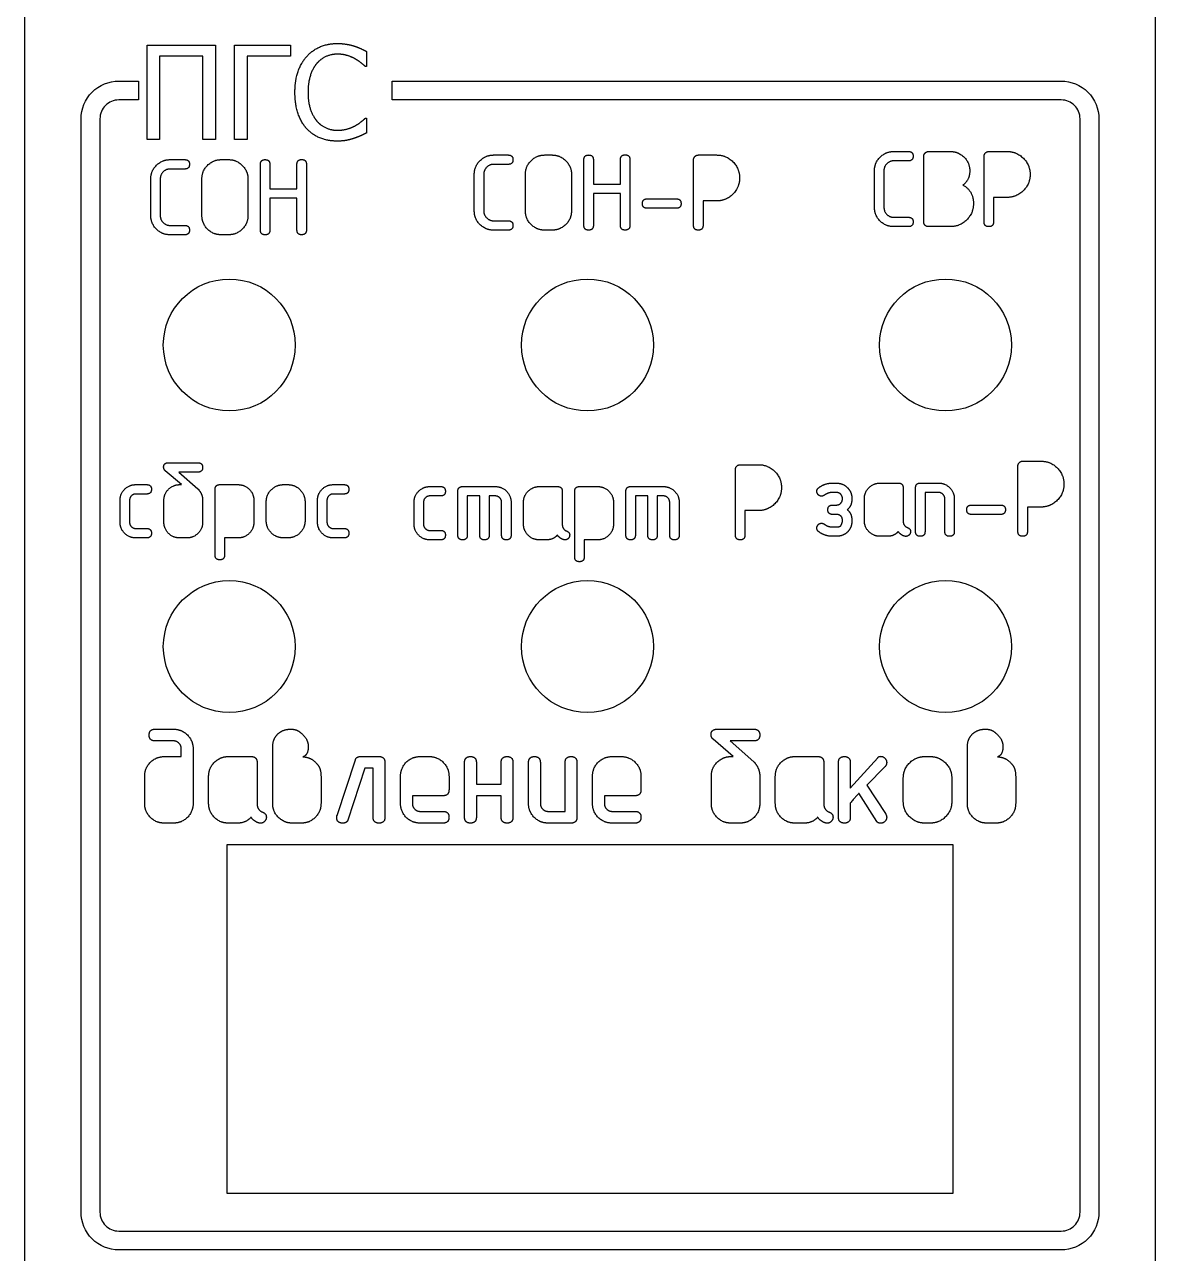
# Model space of a CAD drawing. Header units: millimetres. Extents: x -30 to 30, y -112 to 112.
# Drawn here: x -30 to 30, y -23.1 to 42.1 of the extents above; entities that cross this region are included whole.
import ezdxf

# ---------------------------------------------------------------- set-up
doc = ezdxf.new("R2010")
doc.units = ezdxf.units.MM

msp = doc.modelspace()

# ---------------------------------------------------------------- linework, layer by layer
for p, q in [((16.117, 35.333), (16.892, 35.333)), ((17.961, 35.333), (19.123, 35.333)), ((21.159, 35.333), (22.13, 35.333)), ((-22.28, 34.901), (-21.504, 34.901)), ((-19.564, 34.901), (-19.178, 34.901)), ((-17.488, 31.165), (-17.488, 34.65)), ((-15.046, 34.657), (-15.046, 31.171)), ((-5.115, 35.147), (-4.34, 35.147)), ((-4.34, 34.649), (-5.115, 34.649)), ((-2.399, 35.147), (-2.013, 35.147)), ((-0.323, 31.411), (-0.323, 34.896)), ((2.119, 34.903), (2.119, 31.418)), ((5.495, 31.411), (5.495, 34.896)), ((5.746, 35.147), (6.716, 35.147)), ((16.892, 34.834), (16.117, 34.834)), ((17.711, 31.597), (17.711, 35.082)), ((20.909, 31.597), (20.909, 35.082)), ((-21.504, 34.403), (-22.28, 34.403)), ((-6.139, 32.187), (-6.139, 34.124)), ((-5.637, 34.124), (-5.637, 32.183)), ((-3.426, 32.187), (-3.426, 34.124)), ((-0.983, 34.124), (-0.983, 32.187)), ((15.093, 32.372), (15.093, 34.31)), ((15.595, 34.31), (15.595, 32.369)), ((-23.303, 31.94), (-23.303, 33.878)), ((-22.801, 33.878), (-22.801, 31.937)), ((-20.59, 31.94), (-20.59, 33.878)), ((-18.148, 33.878), (-18.148, 31.94)), ((3.03, 32.82), (4.581, 32.82)), ((4.581, 32.322), (3.03, 32.322)), ((-22.28, 31.412), (-21.504, 31.412)), ((-5.115, 31.658), (-4.34, 31.658)), ((16.117, 31.844), (16.892, 31.844)), ((16.892, 31.346), (16.117, 31.346)), ((19.123, 31.346), (17.961, 31.346)), ((-21.504, 30.914), (-22.28, 30.914)), ((-19.178, 30.914), (-19.564, 30.914)), ((-4.34, 31.16), (-5.115, 31.16)), ((-2.013, 31.16), (-2.399, 31.16)), ((22.956, 18.906), (23.926, 18.906)), ((-22.361, 18.823), (-20.806, 18.823)), ((7.717, 14.984), (7.717, 18.469)), ((7.968, 18.72), (8.938, 18.72)), ((22.705, 15.17), (22.705, 18.655)), ((-24.103, 17.661), (-23.522, 17.661)), ((-19.641, 17.661), (-18.671, 17.661)), ((-16.265, 17.661), (-16.034, 17.661)), ((-13.628, 17.661), (-13.047, 17.661)), ((12.87, 17.744), (13.065, 17.744)), ((15.388, 17.744), (16.359, 17.744)), ((17.524, 17.744), (18.494, 17.744)), ((-23.522, 17.163), (-24.103, 17.163)), ((-19.892, 13.925), (-19.892, 17.41)), ((-13.047, 17.163), (-13.628, 17.163)), ((-8.507, 17.558), (-7.926, 17.558)), ((-7.926, 17.06), (-8.507, 17.06)), ((-7.012, 14.984), (-7.012, 17.308)), ((-6.761, 17.558), (-5.022, 17.558)), ((-2.695, 17.558), (-1.725, 17.558)), ((-1.471, 17.308), (-1.471, 15.568)), ((-0.811, 13.822), (-0.811, 17.308)), ((-0.56, 17.558), (0.41, 17.558)), ((1.905, 14.984), (1.905, 17.308)), ((2.156, 17.558), (3.896, 17.558)), ((13.065, 17.246), (12.87, 17.246)), ((16.613, 17.494), (16.613, 15.754)), ((17.273, 15.17), (17.273, 17.494)), ((-24.932, 15.668), (-24.932, 16.83)), ((-24.43, 16.83), (-24.43, 15.668)), ((-22.608, 15.668), (-22.608, 16.83)), ((-20.552, 16.83), (-20.552, 15.668)), ((-17.836, 16.83), (-17.836, 15.668)), ((-17.176, 15.744), (-17.176, 16.754)), ((-15.12, 16.754), (-15.12, 15.744)), ((-14.456, 15.668), (-14.456, 16.83)), ((-13.955, 16.83), (-13.955, 15.668)), ((-9.335, 15.565), (-9.335, 16.727)), ((-8.834, 16.727), (-8.834, 15.565)), ((-4.689, 14.984), (-4.689, 16.73)), ((-4.187, 16.727), (-4.187, 14.984)), ((-3.527, 15.565), (-3.527, 16.727)), ((1.245, 16.727), (1.245, 15.565)), ((4.229, 14.984), (4.229, 16.73)), ((4.731, 16.727), (4.731, 14.984)), ((12.87, 16.579), (13.065, 16.579)), ((14.557, 15.751), (14.557, 16.913)), ((18.827, 15.17), (18.827, 16.916)), ((19.329, 16.913), (19.329, 15.17)), ((20.24, 16.579), (21.791, 16.579)), ((13.108, 16.081), (12.87, 16.081)), ((21.791, 16.081), (20.24, 16.081)), ((-24.103, 15.335), (-23.522, 15.335)), ((-13.628, 15.335), (-13.047, 15.335)), ((-8.507, 15.232), (-7.926, 15.232)), ((12.87, 15.418), (13.065, 15.418)), ((-23.522, 14.836), (-24.103, 14.836)), ((-21.387, 14.836), (-21.776, 14.836)), ((-16.034, 14.836), (-16.265, 14.836)), ((-13.047, 14.836), (-13.628, 14.836)), ((-7.926, 14.733), (-8.507, 14.733)), ((-2.306, 14.733), (-2.695, 14.733)), ((13.065, 14.919), (12.87, 14.919)), ((15.778, 14.919), (15.388, 14.919)), ((-23.075, 4.689), (-22.102, 4.689)), ((6.747, 4.689), (8.69, 4.689)), ((-22.102, 4.066), (-23.075, 4.066)), ((-21.058, 3.65), (-21.058, 0.745)), ((-16.834, 0.745), (-16.834, 3.749)), ((20.023, 0.745), (20.023, 3.749)), ((-19.193, 3.237), (-17.98, 3.237)), ((-17.663, 2.923), (-17.663, 0.749)), ((-13.422, 0.118), (-12.444, 3.072)), ((-12.168, 3.237), (-11.194, 3.237)), ((-10.881, 2.923), (-10.881, 0.019)), ((-9.012, 3.237), (-8.525, 3.237)), ((-6.656, 0.019), (-6.656, 2.923)), ((-4.086, 2.923), (-4.086, 0.019)), ((-3.261, 0.745), (-3.261, 2.923)), ((-2.634, 2.923), (-2.634, 0.745)), ((-0.691, 2.923), (-0.691, 0.019)), ((1.174, 3.237), (1.661, 3.237)), ((10.873, 3.237), (12.086, 3.237)), ((12.403, 2.923), (12.403, 0.749)), ((13.183, 0.019), (13.183, 2.923)), ((17.762, 3.237), (18.051, 3.237)), ((-23.628, 0.745), (-23.628, 2.197)), ((-20.233, 0.745), (-20.233, 2.197)), ((-14.272, 2.197), (-14.272, 0.745)), ((-10.051, 0.745), (-10.051, 2.197)), ((-7.481, 2.197), (-7.481, 1.471)), ((0.134, 0.745), (0.134, 2.197)), ((2.704, 2.197), (2.704, 1.471)), ((6.438, 0.745), (6.438, 2.197)), ((9.008, 2.197), (9.008, 0.745)), ((9.833, 0.745), (9.833, 2.197)), ((16.624, 0.84), (16.624, 2.102)), ((19.194, 2.102), (19.194, 0.84)), ((22.585, 2.197), (22.585, 0.745)), ((13.81, 0.766), (13.81, 0.019)), ((15.225, -0.208), (14.268, 1.29)), ((-9.012, 0.329), (-7.799, 0.329)), ((1.174, 0.329), (2.387, 0.329)), ((-22.102, -0.294), (-22.588, -0.294)), ((-18.706, -0.294), (-19.193, -0.294)), ((-15.311, -0.294), (-15.798, -0.294)), ((-7.799, -0.294), (-9.012, -0.294)), ((-1.008, -0.294), (-2.221, -0.294)), ((2.387, -0.294), (1.174, -0.294)), ((7.964, -0.294), (7.478, -0.294)), ((11.36, -0.294), (10.873, -0.294)), ((18.051, -0.294), (17.762, -0.294)), ((21.545, -0.294), (21.058, -0.294))]:
    msp.add_line(p, q)
for points in [[(-30, 108.5), (-30, -108.5, 0.414214), (-27, -111.5), (27, -111.5, 0.414214), (30, -108.5), (30, 108.5, 0.414214), (27, 111.5), (-27, 111.5, 0.414214)], [(-10.5, 39.068), (25, 39.068, -0.414214), (27, 37.068), (27, -20.932, -0.414214), (25, -22.932), (-25, -22.932, -0.414214), (-27, -20.932), (-27, 37.068, -0.414214), (-25, 39.068), (-23.95, 39.068), (-23.95, 38.068), (-25, 38.068, 0.414214), (-26, 37.068), (-26, -20.932, 0.414214), (-25, -21.932), (25, -21.932, 0.414214), (26, -20.932), (26, 37.068, 0.414214), (25, 38.068), (-10.5, 38.068)]]:
    msp.add_lwpolyline(points, format="xyb", close=True)
for points in [[(-20.537, 35.973), (-20.537, 40.382), (-22.838, 40.382), (-22.838, 35.973), (-23.503, 35.973), (-23.503, 40.973), (-19.872, 40.973), (-19.872, 35.973)], [(-18.195, 40.382), (-18.195, 35.973), (-18.859, 35.973), (-18.859, 40.973), (-15.893, 40.973), (-15.893, 40.382)], [(-19.25, -19.932), (-19.25, -1.432), (19.25, -1.432), (19.25, -19.932)]]:
    msp.add_lwpolyline(points, close=True)
for points in [[(-11.862, 40.641), (-11.862, 39.839), (-11.914, 39.839)], [(-11.91, 37.108), (-11.862, 37.108), (-11.862, 36.313)], [(-16.986, 34.65), (-16.986, 33.35), (-15.547, 33.35), (-15.547, 34.657)], [(0.178, 34.896), (0.178, 33.596), (1.617, 33.596), (1.617, 34.903)], [(-15.547, 31.165), (-15.547, 32.851), (-16.986, 32.851), (-16.986, 31.165)], [(1.617, 31.411), (1.617, 33.097), (0.178, 33.097), (0.178, 31.411)], [(6.713, 32.711), (5.997, 32.711), (5.997, 31.411)], [(22.126, 32.897), (21.41, 32.897), (21.41, 31.597)], [(-21.776, 17.661), (-21.681, 17.661), (-22.536, 18.394)], [(-20.806, 18.325), (-21.813, 18.325), (-20.806, 17.443)], [(-5.85, 14.984), (-5.85, 17.06), (-6.51, 17.06), (-6.51, 14.984)], [(-5.019, 17.06), (-5.349, 17.06), (-5.349, 14.984)], [(3.067, 14.984), (3.067, 17.06), (2.407, 17.06), (2.407, 14.984)], [(3.899, 17.06), (3.569, 17.06), (3.569, 14.984)], [(18.494, 17.246), (17.775, 17.246), (17.775, 15.17)], [(23.923, 16.471), (23.207, 16.471), (23.207, 15.17)], [(8.935, 16.285), (8.219, 16.285), (8.219, 14.984)], [(-18.671, 14.836), (-19.39, 14.836), (-19.39, 13.925)], [(0.41, 14.733), (-0.309, 14.733), (-0.309, 13.822)], [(7.478, 3.237), (7.597, 3.237), (6.529, 4.153)], [(8.69, 4.066), (7.432, 4.066), (8.69, 2.965)], [(-22.584, 3.237), (-21.685, 3.237), (-21.685, 3.654)], [(-11.508, 0.019), (-11.508, 2.614), (-11.941, 2.614), (-12.848, -0.129)], [(-6.029, 2.923), (-6.029, 1.781), (-4.713, 1.781), (-4.713, 2.923)], [(-2.221, 0.329), (-1.318, 0.329), (-1.318, 2.923)], [(13.81, 2.923), (13.81, 1.566), (15.27, 3.175)], [(15.646, 2.692), (14.693, 1.711), (15.671, 0.221)], [(-7.799, 1.158), (-9.424, 1.158), (-9.424, 0.745)], [(-4.713, 0.019), (-4.713, 1.158), (-6.029, 1.158), (-6.029, 0.019)], [(2.387, 1.158), (0.761, 1.158), (0.761, 0.745)]]:
    msp.add_lwpolyline(points)
for centre in [(-19.138, 25.068), (-0.138, 25.068), (18.862, 25.068), (-19.138, 9.068), (-0.138, 9.068), (18.862, 9.068)]:
    msp.add_circle(centre, 3.5)
for points in [[(-15.03, 40.373), (-14.731, 40.71), (-13.912, 41.062), (-13.406, 41.062)], [(-13.41, 40.495), (-13.73, 40.495), (-14.301, 40.232), (-14.516, 39.98)], [(-12.478, 40.256), (-12.668, 40.361), (-13.118, 40.495), (-13.41, 40.495)], [(-13.406, 41.062), (-13.154, 41.062), (-12.713, 40.989), (-12.526, 40.933)], [(-12.526, 40.933), (-12.364, 40.88), (-12.028, 40.73), (-11.862, 40.641)], [(-15.654, 38.469), (-15.654, 39.097), (-15.334, 40.029), (-15.03, 40.373)], [(-14.516, 39.98), (-14.726, 39.725), (-14.961, 38.951), (-14.961, 38.469)], [(-11.914, 39.839), (-12.004, 39.92), (-12.279, 40.147), (-12.478, 40.256)], [(-15.026, 36.54), (-15.326, 36.865), (-15.654, 37.837), (-15.654, 38.469)], [(-14.961, 38.469), (-14.961, 37.954), (-14.714, 37.213), (-14.5, 36.958)], [(-13.418, 35.884), (-13.904, 35.884), (-14.726, 36.212), (-15.026, 36.54)], [(-14.5, 36.958), (-14.289, 36.711), (-13.726, 36.459), (-13.41, 36.459)], [(-13.41, 36.459), (-13.122, 36.459), (-12.632, 36.601), (-12.441, 36.707)], [(-12.441, 36.707), (-12.259, 36.812), (-11.987, 37.031), (-11.91, 37.108)], [(-12.526, 36.03), (-12.745, 35.957), (-13.118, 35.884), (-13.418, 35.884)], [(-11.862, 36.313), (-12.028, 36.236), (-12.32, 36.095), (-12.526, 36.03)], [(15.093, 34.31), (15.093, 34.732), (15.691, 35.333), (16.117, 35.333)], [(16.892, 35.333), (17.146, 35.333), (17.146, 35.085)], [(17.711, 35.082), (17.711, 35.184), (17.859, 35.333), (17.961, 35.333)], [(19.123, 35.333), (19.546, 35.333), (20.15, 34.729), (20.15, 34.306)], [(20.909, 35.082), (20.909, 35.184), (21.057, 35.333), (21.159, 35.333)], [(22.13, 35.333), (22.635, 35.333), (23.351, 34.617), (23.351, 34.115)], [(-23.303, 33.878), (-23.303, 34.3), (-22.706, 34.901), (-22.28, 34.901)], [(-21.504, 34.901), (-21.25, 34.901), (-21.25, 34.653)], [(-21.25, 34.653), (-21.25, 34.403), (-21.504, 34.403)], [(-20.59, 33.878), (-20.59, 34.3), (-19.993, 34.901), (-19.564, 34.901)], [(-19.178, 34.901), (-18.752, 34.901), (-18.148, 34.297), (-18.148, 33.878)], [(-17.488, 34.65), (-17.488, 34.901), (-17.237, 34.901)], [(-17.237, 34.901), (-16.986, 34.901), (-16.986, 34.65)], [(-15.547, 34.657), (-15.547, 34.907), (-15.296, 34.907)], [(-15.296, 34.907), (-15.046, 34.907), (-15.046, 34.657)], [(-6.139, 34.124), (-6.139, 34.546), (-5.541, 35.147), (-5.115, 35.147)], [(-5.115, 34.649), (-5.33, 34.649), (-5.637, 34.342), (-5.637, 34.124)], [(-4.34, 35.147), (-4.086, 35.147), (-4.086, 34.899)], [(-4.086, 34.899), (-4.086, 34.649), (-4.34, 34.649)], [(-3.426, 34.124), (-3.426, 34.546), (-2.828, 35.147), (-2.399, 35.147)], [(-2.013, 35.147), (-1.587, 35.147), (-0.983, 34.543), (-0.983, 34.124)], [(-0.323, 34.896), (-0.323, 35.147), (-0.073, 35.147)], [(-0.073, 35.147), (0.178, 35.147), (0.178, 34.896)], [(1.617, 34.903), (1.617, 35.154), (1.868, 35.154)], [(1.868, 35.154), (2.119, 35.154), (2.119, 34.903)], [(5.495, 34.896), (5.495, 34.998), (5.644, 35.147), (5.746, 35.147)], [(6.716, 35.147), (7.221, 35.147), (7.937, 34.431), (7.937, 33.929)], [(16.117, 34.834), (15.902, 34.834), (15.595, 34.527), (15.595, 34.31)], [(17.146, 35.085), (17.146, 34.834), (16.892, 34.834)], [(-22.28, 34.403), (-22.494, 34.403), (-22.801, 34.096), (-22.801, 33.878)], [(7.937, 33.929), (7.937, 33.427), (7.221, 32.711), (6.713, 32.711)], [(20.15, 34.306), (20.15, 33.821), (19.79, 33.557)], [(23.351, 34.115), (23.351, 33.613), (22.635, 32.897), (22.126, 32.897)], [(19.79, 33.557), (20.344, 33.24), (20.344, 32.564)], [(2.779, 32.573), (2.779, 32.82), (3.03, 32.82)], [(4.581, 32.82), (4.832, 32.82), (4.832, 32.573)], [(-5.115, 31.16), (-5.541, 31.16), (-6.139, 31.758), (-6.139, 32.187)], [(-5.637, 32.183), (-5.637, 31.965), (-5.33, 31.658), (-5.115, 31.658)], [(-2.399, 31.16), (-2.828, 31.16), (-3.426, 31.758), (-3.426, 32.187)], [(-0.983, 32.187), (-0.983, 31.758), (-1.587, 31.16), (-2.013, 31.16)], [(3.03, 32.322), (2.779, 32.322), (2.779, 32.573)], [(4.832, 32.573), (4.832, 32.322), (4.581, 32.322)], [(16.117, 31.346), (15.691, 31.346), (15.093, 31.943), (15.093, 32.372)], [(15.595, 32.369), (15.595, 32.151), (15.902, 31.844), (16.117, 31.844)], [(20.344, 32.564), (20.344, 32.062), (19.628, 31.346), (19.123, 31.346)], [(-22.28, 30.914), (-22.706, 30.914), (-23.303, 31.511), (-23.303, 31.94)], [(-22.801, 31.937), (-22.801, 31.719), (-22.494, 31.412), (-22.28, 31.412)], [(-21.504, 31.412), (-21.25, 31.412), (-21.25, 31.165)], [(-19.564, 30.914), (-19.993, 30.914), (-20.59, 31.511), (-20.59, 31.94)], [(-18.148, 31.94), (-18.148, 31.511), (-18.752, 30.914), (-19.178, 30.914)], [(-4.34, 31.658), (-4.086, 31.658), (-4.086, 31.411)], [(-4.086, 31.411), (-4.086, 31.16), (-4.34, 31.16)], [(-0.073, 31.16), (-0.323, 31.16), (-0.323, 31.411)], [(0.178, 31.411), (0.178, 31.16), (-0.073, 31.16)], [(1.861, 31.163), (1.617, 31.163), (1.617, 31.411)], [(2.119, 31.418), (2.119, 31.163), (1.861, 31.163)], [(5.746, 31.16), (5.495, 31.16), (5.495, 31.411)], [(5.997, 31.411), (5.997, 31.16), (5.746, 31.16)], [(16.892, 31.844), (17.146, 31.844), (17.146, 31.597)], [(17.146, 31.597), (17.146, 31.346), (16.892, 31.346)], [(17.961, 31.346), (17.849, 31.346), (17.711, 31.485), (17.711, 31.597)], [(21.159, 31.346), (20.909, 31.346), (20.909, 31.597)], [(21.41, 31.597), (21.41, 31.346), (21.159, 31.346)], [(-21.25, 31.165), (-21.25, 30.914), (-21.504, 30.914)], [(-17.237, 30.914), (-17.488, 30.914), (-17.488, 31.165)], [(-16.986, 31.165), (-16.986, 30.914), (-17.237, 30.914)], [(-15.303, 30.917), (-15.547, 30.917), (-15.547, 31.165)], [(-15.046, 31.171), (-15.046, 30.917), (-15.303, 30.917)], [(22.705, 18.655), (22.705, 18.758), (22.854, 18.906), (22.956, 18.906)], [(23.926, 18.906), (24.431, 18.906), (25.147, 18.19), (25.147, 17.688)], [(-22.621, 18.592), (-22.621, 18.823), (-22.361, 18.823)], [(-22.536, 18.394), (-22.621, 18.48), (-22.621, 18.592)], [(-20.806, 18.823), (-20.552, 18.823), (-20.552, 18.575)], [(-20.552, 18.575), (-20.552, 18.325), (-20.806, 18.325)], [(7.717, 18.469), (7.717, 18.572), (7.866, 18.72), (7.968, 18.72)], [(8.938, 18.72), (9.443, 18.72), (10.16, 18.004), (10.16, 17.502)], [(-24.932, 16.83), (-24.932, 17.176), (-24.443, 17.661), (-24.103, 17.661)], [(-23.522, 17.661), (-23.268, 17.661), (-23.268, 17.414)], [(-22.608, 16.83), (-22.608, 17.176), (-22.116, 17.661), (-21.776, 17.661)], [(-19.892, 17.41), (-19.892, 17.661), (-19.641, 17.661)], [(-18.671, 17.661), (-18.324, 17.661), (-17.836, 17.173), (-17.836, 16.83)], [(-17.176, 16.754), (-17.176, 17.13), (-16.638, 17.661), (-16.265, 17.661)], [(-16.034, 17.661), (-15.654, 17.661), (-15.12, 17.127), (-15.12, 16.754)], [(-14.456, 16.83), (-14.456, 17.176), (-13.968, 17.661), (-13.628, 17.661)], [(-13.047, 17.661), (-12.793, 17.661), (-12.793, 17.414)], [(12.138, 17.5), (12.458, 17.744), (12.87, 17.744)], [(13.065, 17.744), (13.454, 17.744), (13.705, 17.447)], [(14.557, 16.913), (14.557, 17.259), (15.048, 17.744), (15.388, 17.744)], [(16.359, 17.744), (16.613, 17.744), (16.613, 17.494)], [(17.273, 17.494), (17.273, 17.744), (17.524, 17.744)], [(18.494, 17.744), (18.841, 17.744), (19.329, 17.256), (19.329, 16.913)], [(25.147, 17.688), (25.147, 17.187), (24.431, 16.471), (23.923, 16.471)], [(-24.103, 17.163), (-24.235, 17.163), (-24.43, 16.968), (-24.43, 16.83)], [(-23.268, 17.414), (-23.268, 17.163), (-23.522, 17.163)], [(-20.806, 17.443), (-20.763, 17.407), (-20.747, 17.364)], [(-20.747, 17.364), (-20.552, 17.14), (-20.552, 16.83)], [(-13.628, 17.163), (-13.76, 17.163), (-13.955, 16.968), (-13.955, 16.83)], [(-12.793, 17.414), (-12.793, 17.163), (-13.047, 17.163)], [(-9.335, 16.727), (-9.335, 17.073), (-8.847, 17.558), (-8.507, 17.558)], [(-8.507, 17.06), (-8.639, 17.06), (-8.834, 16.865), (-8.834, 16.727)], [(-7.926, 17.558), (-7.672, 17.558), (-7.672, 17.311)], [(-7.672, 17.311), (-7.672, 17.06), (-7.926, 17.06)], [(-7.012, 17.308), (-7.012, 17.558), (-6.761, 17.558)], [(-5.022, 17.558), (-4.675, 17.558), (-4.187, 17.07), (-4.187, 16.727)], [(-4.689, 16.73), (-4.689, 16.862), (-4.887, 17.06), (-5.019, 17.06)], [(-3.527, 16.727), (-3.527, 17.073), (-3.035, 17.558), (-2.695, 17.558)], [(-1.725, 17.558), (-1.471, 17.558), (-1.471, 17.308)], [(-0.811, 17.308), (-0.811, 17.558), (-0.56, 17.558)], [(0.41, 17.558), (0.757, 17.558), (1.245, 17.07), (1.245, 16.727)], [(1.905, 17.308), (1.905, 17.558), (2.156, 17.558)], [(3.896, 17.558), (4.242, 17.558), (4.731, 17.07), (4.731, 16.727)], [(4.229, 16.73), (4.229, 16.862), (4.031, 17.06), (3.899, 17.06)], [(10.16, 17.502), (10.16, 17.001), (9.443, 16.285), (8.935, 16.285)], [(12.035, 17.306), (12.035, 17.421), (12.138, 17.5)], [(12.286, 17.048), (12.184, 17.048), (12.035, 17.203), (12.035, 17.306)], [(12.454, 17.114), (12.365, 17.048), (12.286, 17.048)], [(12.87, 17.246), (12.629, 17.246), (12.454, 17.114)], [(13.312, 17.144), (13.22, 17.246), (13.065, 17.246)], [(13.395, 16.913), (13.395, 17.051), (13.312, 17.144)], [(13.705, 17.447), (13.897, 17.246), (13.897, 16.913)], [(18.827, 16.916), (18.827, 17.048), (18.629, 17.246), (18.494, 17.246)], [(12.619, 16.332), (12.619, 16.579), (12.87, 16.579)], [(12.87, 16.081), (12.619, 16.081), (12.619, 16.332)], [(13.065, 16.579), (13.22, 16.579), (13.312, 16.682)], [(13.312, 16.682), (13.395, 16.774), (13.395, 16.913)], [(13.897, 16.913), (13.897, 16.533), (13.652, 16.332)], [(13.652, 16.332), (13.897, 16.131), (13.897, 15.751)], [(19.989, 16.332), (19.989, 16.579), (20.24, 16.579)], [(20.24, 16.081), (19.989, 16.081), (19.989, 16.332)], [(21.791, 16.579), (22.042, 16.579), (22.042, 16.332)], [(22.042, 16.332), (22.042, 16.081), (21.791, 16.081)], [(-24.103, 14.836), (-24.443, 14.836), (-24.932, 15.321), (-24.932, 15.668)], [(-24.43, 15.668), (-24.43, 15.529), (-24.235, 15.335), (-24.103, 15.335)], [(-21.776, 14.836), (-22.12, 14.836), (-22.608, 15.321), (-22.608, 15.668)], [(-20.552, 15.668), (-20.552, 15.325), (-21.04, 14.836), (-21.387, 14.836)], [(-17.836, 15.668), (-17.836, 15.325), (-18.324, 14.836), (-18.671, 14.836)], [(-16.265, 14.836), (-16.641, 14.836), (-17.176, 15.368), (-17.176, 15.744)], [(-15.12, 15.744), (-15.12, 15.364), (-15.654, 14.836), (-16.034, 14.836)], [(-13.628, 14.836), (-13.968, 14.836), (-14.456, 15.321), (-14.456, 15.668)], [(-13.955, 15.668), (-13.955, 15.529), (-13.76, 15.335), (-13.628, 15.335)], [(13.395, 15.754), (13.395, 16.051), (13.108, 16.081)], [(13.299, 15.471), (13.395, 15.616), (13.395, 15.754)], [(13.897, 15.751), (13.897, 15.414), (13.689, 15.177)], [(15.388, 14.919), (15.045, 14.919), (14.557, 15.405), (14.557, 15.751)], [(16.613, 15.754), (16.613, 15.5), (16.801, 15.405)], [(-23.522, 15.335), (-23.268, 15.335), (-23.268, 15.087)], [(-23.268, 15.087), (-23.268, 14.836), (-23.522, 14.836)], [(-13.047, 15.335), (-12.793, 15.335), (-12.793, 15.087)], [(-12.793, 15.087), (-12.793, 14.836), (-13.047, 14.836)], [(-8.507, 14.733), (-8.847, 14.733), (-9.335, 15.219), (-9.335, 15.565)], [(-8.834, 15.565), (-8.834, 15.426), (-8.639, 15.232), (-8.507, 15.232)], [(-7.926, 15.232), (-7.672, 15.232), (-7.672, 14.984)], [(-2.695, 14.733), (-3.038, 14.733), (-3.527, 15.219), (-3.527, 15.565)], [(-1.471, 15.568), (-1.471, 15.314), (-1.283, 15.219)], [(-1.283, 15.219), (-1.078, 15.149), (-1.078, 14.991)], [(1.245, 15.565), (1.245, 15.222), (0.757, 14.733), (0.41, 14.733)], [(12.035, 15.358), (12.035, 15.461), (12.184, 15.616), (12.286, 15.616)], [(12.138, 15.164), (12.035, 15.239), (12.035, 15.358)], [(12.87, 14.919), (12.454, 14.919), (12.138, 15.164)], [(12.286, 15.616), (12.365, 15.616), (12.454, 15.55)], [(12.454, 15.55), (12.626, 15.418), (12.87, 15.418)], [(13.065, 15.418), (13.22, 15.418), (13.299, 15.471)], [(13.689, 15.177), (13.454, 14.919), (13.065, 14.919)], [(16.352, 15.177), (16.151, 14.919), (15.778, 14.919)], [(16.629, 14.946), (16.438, 15.032), (16.352, 15.177)], [(17.006, 15.177), (17.006, 15.074), (16.864, 14.916), (16.755, 14.916)], [(16.801, 15.405), (17.006, 15.335), (17.006, 15.177)], [(17.524, 14.919), (17.273, 14.919), (17.273, 15.17)], [(17.775, 15.17), (17.775, 14.919), (17.524, 14.919)], [(19.078, 14.919), (18.827, 14.919), (18.827, 15.17)], [(19.329, 15.17), (19.329, 14.919), (19.078, 14.919)], [(22.956, 14.919), (22.705, 14.919), (22.705, 15.17)], [(23.207, 15.17), (23.207, 14.919), (22.956, 14.919)], [(-7.672, 14.984), (-7.672, 14.733), (-7.926, 14.733)], [(-6.761, 14.733), (-7.012, 14.733), (-7.012, 14.984)], [(-6.51, 14.984), (-6.51, 14.733), (-6.761, 14.733)], [(-5.599, 14.733), (-5.85, 14.733), (-5.85, 14.984)], [(-5.349, 14.984), (-5.349, 14.733), (-5.599, 14.733)], [(-4.438, 14.733), (-4.689, 14.733), (-4.689, 14.984)], [(-4.187, 14.984), (-4.187, 14.733), (-4.438, 14.733)], [(-1.731, 14.991), (-1.933, 14.733), (-2.306, 14.733)], [(-1.454, 14.76), (-1.646, 14.846), (-1.731, 14.991)], [(-1.329, 14.73), (-1.385, 14.73), (-1.454, 14.76)], [(-1.078, 14.991), (-1.078, 14.888), (-1.22, 14.73), (-1.329, 14.73)], [(2.156, 14.733), (1.905, 14.733), (1.905, 14.984)], [(2.407, 14.984), (2.407, 14.733), (2.156, 14.733)], [(3.318, 14.733), (3.067, 14.733), (3.067, 14.984)], [(3.569, 14.984), (3.569, 14.733), (3.318, 14.733)], [(4.48, 14.733), (4.229, 14.733), (4.229, 14.984)], [(4.731, 14.984), (4.731, 14.733), (4.48, 14.733)], [(7.968, 14.733), (7.717, 14.733), (7.717, 14.984)], [(8.219, 14.984), (8.219, 14.733), (7.968, 14.733)], [(16.755, 14.916), (16.699, 14.916), (16.629, 14.946)], [(-19.641, 13.674), (-19.892, 13.674), (-19.892, 13.925)], [(-19.39, 13.925), (-19.39, 13.674), (-19.641, 13.674)], [(-0.56, 13.572), (-0.811, 13.572), (-0.811, 13.822)], [(-0.309, 13.822), (-0.309, 13.572), (-0.56, 13.572)], [(-23.389, 4.38), (-23.389, 4.689), (-23.075, 4.689)], [(-22.102, 4.689), (-21.669, 4.689), (-21.058, 4.079), (-21.058, 3.65)], [(-16.541, 4.454), (-16.272, 4.689), (-15.889, 4.689)], [(-15.889, 4.689), (-15.505, 4.689), (-15.328, 4.475)], [(6.421, 4.4), (6.421, 4.689), (6.747, 4.689)], [(8.69, 4.689), (9.008, 4.689), (9.008, 4.38)], [(20.316, 4.454), (20.584, 4.689), (20.968, 4.689)], [(20.968, 4.689), (21.351, 4.689), (21.529, 4.475)], [(-23.075, 4.066), (-23.389, 4.066), (-23.389, 4.38)], [(-21.685, 3.654), (-21.685, 3.819), (-21.933, 4.066), (-22.102, 4.066)], [(-16.834, 3.749), (-16.834, 4.19), (-16.541, 4.454)], [(-15.328, 4.475), (-14.948, 4.194), (-14.948, 3.753)], [(6.529, 4.153), (6.421, 4.26), (6.421, 4.4)], [(9.008, 4.38), (9.008, 4.066), (8.69, 4.066)], [(20.023, 3.749), (20.023, 4.19), (20.316, 4.454)], [(21.529, 4.475), (21.908, 4.194), (21.908, 3.753)], [(-14.948, 3.753), (-14.948, 3.307), (-15.237, 3.22)], [(21.908, 3.753), (21.908, 3.307), (21.619, 3.22)], [(-23.628, 2.197), (-23.628, 2.631), (-23.013, 3.237), (-22.584, 3.237)], [(-20.233, 2.197), (-20.233, 2.631), (-19.618, 3.237), (-19.193, 3.237)], [(-17.98, 3.237), (-17.663, 3.237), (-17.663, 2.923)], [(-15.237, 3.22), (-14.812, 3.22), (-14.507, 2.87)], [(-14.507, 2.87), (-14.272, 2.643), (-14.272, 2.197)], [(-12.444, 3.072), (-12.395, 3.237), (-12.168, 3.237)], [(-11.194, 3.237), (-10.881, 3.237), (-10.881, 2.923)], [(-10.051, 2.197), (-10.051, 2.631), (-9.445, 3.237), (-9.012, 3.237)], [(-8.525, 3.237), (-8.092, 3.237), (-7.481, 2.626), (-7.481, 2.197)], [(-6.656, 2.923), (-6.656, 3.237), (-6.343, 3.237)], [(-6.343, 3.237), (-6.029, 3.237), (-6.029, 2.923)], [(-4.713, 2.923), (-4.713, 3.237), (-4.4, 3.237)], [(-4.4, 3.237), (-4.086, 3.237), (-4.086, 2.923)], [(-3.261, 2.923), (-3.261, 3.237), (-2.947, 3.237)], [(-2.947, 3.237), (-2.634, 3.237), (-2.634, 2.923)], [(-1.318, 2.923), (-1.318, 3.237), (-1.004, 3.237)], [(-1.004, 3.237), (-0.691, 3.237), (-0.691, 2.923)], [(0.134, 2.197), (0.134, 2.631), (0.741, 3.237), (1.174, 3.237)], [(1.661, 3.237), (2.094, 3.237), (2.704, 2.626), (2.704, 2.197)], [(6.438, 2.197), (6.438, 2.631), (7.053, 3.237), (7.478, 3.237)], [(8.69, 2.965), (8.744, 2.919), (8.765, 2.866)], [(8.765, 2.866), (9.008, 2.585), (9.008, 2.197)], [(9.833, 2.197), (9.833, 2.631), (10.448, 3.237), (10.873, 3.237)], [(12.086, 3.237), (12.403, 3.237), (12.403, 2.923)], [(13.183, 2.923), (13.183, 3.237), (13.497, 3.237)], [(13.497, 3.237), (13.81, 3.237), (13.81, 2.923)], [(15.27, 3.175), (15.308, 3.249), (15.427, 3.249)], [(15.427, 3.249), (15.555, 3.249), (15.741, 3.043), (15.741, 2.919)], [(15.741, 2.919), (15.741, 2.787), (15.646, 2.692)], [(16.624, 2.102), (16.624, 2.573), (17.296, 3.237), (17.762, 3.237)], [(18.051, 3.237), (18.525, 3.237), (19.194, 2.569), (19.194, 2.102)], [(21.619, 3.22), (22.044, 3.22), (22.35, 2.87)], [(22.35, 2.87), (22.585, 2.643), (22.585, 2.197)], [(-7.481, 1.471), (-7.481, 1.158), (-7.799, 1.158)], [(2.704, 1.471), (2.704, 1.158), (2.387, 1.158)], [(-22.588, -0.294), (-23.018, -0.294), (-23.628, 0.312), (-23.628, 0.745)], [(-21.058, 0.745), (-21.058, 0.312), (-21.669, -0.294), (-22.102, -0.294)], [(-19.193, -0.294), (-19.622, -0.294), (-20.233, 0.312), (-20.233, 0.745)], [(-17.663, 0.749), (-17.663, 0.432), (-17.428, 0.312)], [(-15.798, -0.294), (-16.223, -0.294), (-16.834, 0.312), (-16.834, 0.745)], [(-14.272, 0.745), (-14.272, 0.316), (-14.878, -0.294), (-15.311, -0.294)], [(-9.012, -0.294), (-9.445, -0.294), (-10.051, 0.312), (-10.051, 0.745)], [(-9.424, 0.745), (-9.424, 0.572), (-9.181, 0.329), (-9.012, 0.329)], [(-2.221, -0.294), (-2.65, -0.294), (-3.261, 0.312), (-3.261, 0.745)], [(-2.634, 0.745), (-2.634, 0.572), (-2.39, 0.329), (-2.221, 0.329)], [(1.174, -0.294), (0.741, -0.294), (0.134, 0.312), (0.134, 0.745)], [(0.761, 0.745), (0.761, 0.572), (1.005, 0.329), (1.174, 0.329)], [(7.478, -0.294), (7.048, -0.294), (6.438, 0.312), (6.438, 0.745)], [(9.008, 0.745), (9.008, 0.316), (8.397, -0.294), (7.964, -0.294)], [(10.873, -0.294), (10.444, -0.294), (9.833, 0.312), (9.833, 0.745)], [(12.403, 0.749), (12.403, 0.432), (12.638, 0.312)], [(14.268, 1.29), (14.206, 1.24), (13.81, 0.766)], [(17.762, -0.294), (17.292, -0.294), (16.624, 0.37), (16.624, 0.84)], [(19.194, 0.84), (19.194, 0.366), (18.525, -0.294), (18.051, -0.294)], [(21.058, -0.294), (20.633, -0.294), (20.023, 0.312), (20.023, 0.745)], [(22.585, 0.745), (22.585, 0.316), (21.978, -0.294), (21.545, -0.294)], [(-17.989, 0.027), (-18.24, -0.294), (-18.706, -0.294)], [(-17.642, -0.261), (-17.881, -0.154), (-17.989, 0.027)], [(-17.172, 0.027), (-17.172, -0.1), (-17.349, -0.298), (-17.485, -0.298)], [(-17.428, 0.312), (-17.172, 0.225), (-17.172, 0.027)], [(-13.438, 0.007), (-13.438, 0.065), (-13.422, 0.118)], [(-13.117, -0.294), (-13.438, -0.294), (-13.438, 0.007)], [(-11.194, -0.294), (-11.508, -0.294), (-11.508, 0.019)], [(-10.881, 0.019), (-10.881, -0.294), (-11.194, -0.294)], [(-7.799, 0.329), (-7.481, 0.329), (-7.481, 0.019)], [(-7.481, 0.019), (-7.481, -0.294), (-7.799, -0.294)], [(-6.343, -0.294), (-6.656, -0.294), (-6.656, 0.019)], [(-6.029, 0.019), (-6.029, -0.294), (-6.343, -0.294)], [(-4.4, -0.294), (-4.713, -0.294), (-4.713, 0.019)], [(-4.086, 0.019), (-4.086, -0.294), (-4.4, -0.294)], [(-0.691, 0.019), (-0.691, -0.294), (-1.008, -0.294)], [(2.387, 0.329), (2.704, 0.329), (2.704, 0.019)], [(2.704, 0.019), (2.704, -0.294), (2.387, -0.294)], [(12.077, 0.027), (11.826, -0.294), (11.36, -0.294)], [(12.424, -0.261), (12.185, -0.154), (12.077, 0.027)], [(12.894, 0.027), (12.894, -0.1), (12.717, -0.298), (12.581, -0.298)], [(12.638, 0.312), (12.894, 0.225), (12.894, 0.027)], [(13.497, -0.294), (13.183, -0.294), (13.183, 0.019)], [(13.81, 0.019), (13.81, -0.294), (13.497, -0.294)], [(15.741, 0.015), (15.741, -0.117), (15.543, -0.303), (15.423, -0.303)], [(15.671, 0.221), (15.741, 0.114), (15.741, 0.015)], [(-17.485, -0.298), (-17.555, -0.298), (-17.642, -0.261)], [(-12.848, -0.129), (-12.898, -0.294), (-13.117, -0.294)], [(12.581, -0.298), (12.511, -0.298), (12.424, -0.261)], [(15.423, -0.303), (15.27, -0.303), (15.225, -0.208)]]:
    msp.add_open_spline(points, degree=2)

doc.saveas('drawing.dxf')
